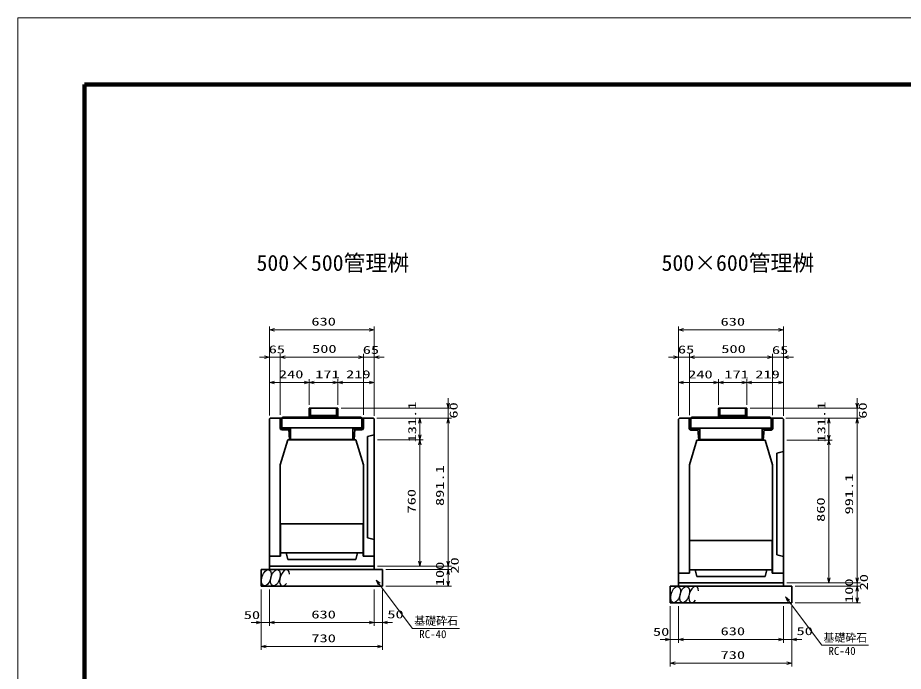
# Model space of a CAD drawing. Units: millimetres on the paper. Extents: x 0 to 841, y 0 to 594.
# Drawn here: x 0 to 266.2, y 397.4 to 594 of the extents above; entities that cross this region are included whole.
import ezdxf
from ezdxf.enums import TextEntityAlignment as Align

# ---------------------------------------------------------------- set-up
doc = ezdxf.new("R2010")
doc.units = ezdxf.units.MM
for name, color, linetype, lineweight in [('D-STR-DIM（寸法）', 7, 'Continuous', 13), ('D-STR-HTXT(基礎砕石-旗)', 7, 'Continuous', 13), ('D-STR-STRF(グリ)', 7, 'Continuous', 25), ('D-STR（構造物）', 1, 'Continuous', 35), ('D-TTL-LINE（区切線）', 7, 'Continuous', 18), ('D-TTL（外枠）', 2, 'Continuous', 140)]:
    doc.layers.add(name, color=color, linetype=linetype, lineweight=lineweight)
doc.layers.add('D-STR-TXT(文字)', color=7, linetype='Continuous')
doc.styles.add('ＭＳ ゴシック', font='')
doc.styles.get('ＭＳ ゴシック').set_extended_font_data('MS Gothic')

# ---------------------------------------------------------------- blocks, each defined once
blk = doc.blocks.new('_Open30')
at = {"color": 7, "linetype": 'Continuous', "lineweight": 13}
for p, q in [((-1, 0.2679), (0, 0)), ((0, 0), (-1, -0.2679)), ((0, 0), (-1, 0))]:
    blk.add_line(p, q, dxfattribs=at)

msp = doc.modelspace()

# ---------------------------------------------------------------- linework, layer by layer
at = {"layer": 'D-STR-DIM（寸法）'}
for p, q in [((75.641, 492.94), (75.641, 501.148)), ((107.141, 492.945), (107.141, 501.148)), ((198.63, 492.901), (198.63, 501.109)), ((230.13, 492.906), (230.13, 501.109)), ((77.141, 500.148), (105.641, 500.148)), ((200.13, 500.109), (228.63, 500.109)), ((75.641, 474.342), (75.641, 492.94)), ((78.891, 474.527), (78.891, 492.94)), ((78.891, 475.527), (78.891, 492.94)), ((103.891, 474.527), (103.891, 492.945)), ((103.891, 475.527), (103.891, 492.94)), ((107.141, 474.289), (107.141, 492.945)), ((198.63, 474.303), (198.63, 492.901)), ((201.88, 474.488), (201.88, 492.901)), ((201.88, 475.488), (201.88, 492.901)), ((226.88, 474.488), (226.88, 492.906)), ((226.88, 475.488), (226.88, 492.901)), ((230.13, 474.25), (230.13, 492.906)), ((74.141, 491.94), (72.641, 491.94)), ((75.641, 491.94), (78.891, 491.94)), ((80.391, 491.94), (81.891, 491.94)), ((80.391, 491.94), (102.391, 491.94)), ((102.391, 491.945), (100.891, 491.945)), ((103.891, 491.945), (107.141, 491.945)), ((108.641, 491.945), (110.141, 491.945)), ((197.13, 491.901), (195.63, 491.901)), ((198.63, 491.901), (201.88, 491.901)), ((203.38, 491.901), (204.88, 491.901)), ((203.38, 491.901), (225.38, 491.901)), ((225.38, 491.906), (223.88, 491.906)), ((226.88, 491.906), (230.13, 491.906)), ((231.63, 491.906), (233.13, 491.906)), ((75.641, 474.342), (75.641, 485.301)), ((87.641, 477.587), (87.641, 485.301)), ((87.641, 477.587), (87.641, 485.301)), ((96.191, 477.587), (96.191, 485.301)), ((96.191, 477.587), (96.191, 485.301)), ((107.141, 474.342), (107.141, 485.301)), ((198.63, 474.303), (198.63, 485.262)), ((210.63, 477.548), (210.63, 485.262)), ((210.63, 477.548), (210.63, 485.262)), ((219.18, 477.548), (219.18, 485.262)), ((219.18, 477.548), (219.18, 485.262)), ((230.13, 474.303), (230.13, 485.262)), ((77.141, 484.301), (86.141, 484.301)), ((89.141, 484.301), (94.691, 484.301)), ((97.691, 484.301), (105.641, 484.301)), ((200.13, 484.262), (209.13, 484.262)), ((212.13, 484.262), (217.68, 484.262)), ((220.68, 484.262), (228.63, 484.262)), ((129.344, 478.087), (129.344, 479.587)), ((252.333, 478.048), (252.333, 479.548)), ((97.191, 476.587), (130.344, 476.587)), ((129.344, 473.587), (129.344, 476.587)), ((220.18, 476.548), (253.333, 476.548)), ((252.333, 473.548), (252.333, 476.548)), ((107.891, 473.587), (130.344, 473.587)), ((107.891, 473.587), (121.846, 473.587)), ((107.891, 473.587), (130.344, 473.587)), ((120.846, 468.534), (120.846, 472.087)), ((129.344, 430.534), (129.344, 472.087)), ((129.344, 472.087), (129.344, 470.587)), ((230.88, 473.548), (253.333, 473.548)), ((230.88, 473.548), (244.835, 473.548)), ((230.88, 473.548), (253.333, 473.548)), ((243.835, 468.495), (243.835, 472.048)), ((252.333, 425.495), (252.333, 472.048)), ((252.333, 472.048), (252.333, 470.548)), ((108.141, 467.034), (121.846, 467.034)), ((108.141, 467.034), (121.846, 467.034)), ((231.13, 466.995), (244.835, 466.995)), ((231.13, 466.995), (244.835, 466.995)), ((120.846, 430.534), (120.846, 465.534)), ((243.835, 425.495), (243.835, 465.495)), ((129.344, 430.534), (129.344, 432.034)), ((108.141, 429.034), (130.344, 429.034)), ((108.141, 429.034), (121.846, 429.034)), ((108.141, 429.034), (130.344, 429.034)), ((129.344, 428.034), (129.344, 429.034)), ((110.641, 428.034), (130.344, 428.034)), ((110.641, 428.034), (130.344, 428.034)), ((129.344, 424.534), (129.344, 426.534)), ((129.344, 426.534), (129.344, 425.034)), ((252.333, 425.495), (252.333, 426.995)), ((231.13, 423.995), (253.333, 423.995)), ((231.13, 423.995), (244.835, 423.995)), ((231.13, 423.995), (253.333, 423.995)), ((252.333, 422.995), (252.333, 423.995)), ((73.141, 422.034), (73.141, 411.067)), ((73.141, 421.034), (73.141, 403.91)), ((75.641, 422.034), (75.641, 411.067)), ((75.641, 422.034), (75.641, 411.067)), ((107.141, 422.034), (107.141, 411.067)), ((107.141, 421.034), (107.141, 411.067)), ((109.641, 422.034), (109.641, 411.067)), ((109.641, 421.034), (109.641, 403.91)), ((110.641, 423.034), (130.344, 423.034)), ((233.63, 422.995), (253.333, 422.995)), ((233.63, 422.995), (253.333, 422.995)), ((252.333, 419.495), (252.333, 421.495)), ((252.333, 421.495), (252.333, 419.995)), ((233.63, 417.995), (253.333, 417.995)), ((196.13, 416.995), (196.13, 406.028)), ((196.13, 415.995), (196.13, 398.871)), ((198.63, 416.995), (198.63, 406.028)), ((198.63, 416.995), (198.63, 406.028)), ((230.13, 416.995), (230.13, 406.028)), ((230.13, 415.995), (230.13, 406.028)), ((232.63, 416.995), (232.63, 406.028)), ((232.63, 415.995), (232.63, 398.871)), ((71.641, 412.067), (70.141, 412.067)), ((73.141, 412.067), (75.641, 412.067)), ((77.141, 412.067), (78.641, 412.067)), ((77.141, 412.067), (105.641, 412.067)), ((105.641, 412.067), (104.141, 412.067)), ((107.141, 412.067), (109.641, 412.067)), ((111.141, 412.067), (112.641, 412.067)), ((74.641, 404.91), (108.141, 404.91)), ((194.63, 407.028), (193.13, 407.028)), ((196.13, 407.028), (198.63, 407.028)), ((200.13, 407.028), (201.63, 407.028)), ((200.13, 407.028), (228.63, 407.028)), ((228.63, 407.028), (227.13, 407.028)), ((230.13, 407.028), (232.63, 407.028)), ((234.13, 407.028), (235.63, 407.028)), ((197.63, 399.871), (231.13, 399.871))]:
    msp.add_line(p, q, dxfattribs=at)
at = {"layer": 'D-STR-HTXT(基礎砕石-旗)'}
for points in [[(132.763, 410.337), (118.659, 410.337), (108.655, 423.663)], [(255.752, 405.298), (241.648, 405.298), (231.644, 418.624)]]:
    msp.add_lwpolyline(points, dxfattribs=at)
at = {"layer": 'D-STR-STRF(グリ)'}
for centre in [(74.736, 425.558), (77.457, 425.558), (197.724, 420.519), (200.446, 420.519)]:
    msp.add_ellipse(centre, major_axis=(0.79, 2.421), ratio=0.5139, dxfattribs=at)
for centre in [(80.198, 425.558), (203.186, 420.519)]:
    msp.add_ellipse(centre, major_axis=(0.79, 2.421), ratio=0.5139, start_param=5.3575563, end_param=10.3750652, dxfattribs=at)
at = {"layer": 'D-STR（構造物）'}
for p, q in [((87.641, 476.587), (87.641, 473.637)), ((87.941, 476.587), (87.641, 476.587)), ((87.941, 476.587), (87.941, 473.637)), ((88.041, 476.587), (95.791, 476.587)), ((88.041, 474.387), (88.041, 476.587)), ((95.791, 476.587), (95.791, 474.387)), ((95.891, 476.587), (95.891, 473.637)), ((96.191, 476.587), (95.891, 476.587)), ((96.191, 473.637), (96.191, 476.587)), ((210.63, 476.548), (210.63, 473.598)), ((210.93, 476.548), (210.63, 476.548)), ((210.93, 476.548), (210.93, 473.598)), ((211.03, 476.548), (218.78, 476.548)), ((211.03, 474.348), (211.03, 476.548)), ((218.78, 476.548), (218.78, 474.348)), ((218.88, 476.548), (218.88, 473.598)), ((219.18, 476.548), (218.88, 476.548)), ((219.18, 473.598), (219.18, 476.548)), ((87.641, 473.862), (79.566, 473.862)), ((79.566, 473.862), (79.566, 473.637)), ((95.891, 473.937), (87.941, 473.937)), ((95.791, 474.387), (88.041, 474.387)), ((88.191, 473.937), (88.191, 474.387)), ((95.641, 474.387), (95.641, 473.937)), ((103.216, 473.862), (96.191, 473.862)), ((103.216, 473.637), (103.216, 473.862)), ((210.63, 473.823), (202.555, 473.823)), ((202.555, 473.823), (202.555, 473.598)), ((218.88, 473.898), (210.93, 473.898)), ((218.78, 474.348), (211.03, 474.348)), ((211.18, 473.898), (211.18, 474.348)), ((218.63, 474.348), (218.63, 473.898)), ((226.205, 473.823), (219.18, 473.823)), ((226.205, 473.598), (226.205, 473.823)), ((75.891, 473.587), (75.641, 473.342)), ((75.641, 473.342), (75.641, 432.034)), ((75.891, 473.587), (106.891, 473.587)), ((78.841, 473.587), (79.141, 473.587)), ((78.841, 470.537), (78.841, 473.587)), ((79.141, 473.587), (79.141, 470.537)), ((79.341, 473.637), (103.441, 473.637)), ((79.341, 470.637), (79.341, 473.637)), ((103.441, 473.637), (103.441, 470.637)), ((103.941, 473.587), (103.641, 473.587)), ((103.641, 473.587), (103.641, 470.537)), ((103.941, 470.537), (103.941, 473.587)), ((106.891, 473.587), (107.141, 473.342)), ((107.141, 473.342), (107.141, 432.034)), ((198.88, 473.548), (198.63, 473.303)), ((198.63, 473.303), (198.63, 426.995)), ((198.88, 473.548), (229.88, 473.548)), ((201.83, 473.548), (202.13, 473.548)), ((201.83, 470.498), (201.83, 473.548)), ((202.13, 473.548), (202.13, 470.498)), ((202.33, 473.598), (226.43, 473.598)), ((202.33, 470.598), (202.33, 473.598)), ((226.43, 473.598), (226.43, 470.598)), ((226.93, 473.548), (226.63, 473.548)), ((226.63, 473.548), (226.63, 470.498)), ((226.93, 470.498), (226.93, 473.548)), ((229.88, 473.548), (230.13, 473.303)), ((230.13, 473.303), (230.13, 426.995)), ((103.441, 470.637), (79.341, 470.637)), ((79.341, 470.337), (81.766, 470.337)), ((81.391, 470.037), (79.341, 470.037)), ((79.566, 470.637), (79.566, 470.337)), ((81.391, 470.337), (81.391, 470.037)), ((81.441, 470.337), (81.691, 467.034)), ((81.766, 470.337), (81.766, 470.637)), ((82.016, 467.137), (82.016, 470.637)), ((100.766, 470.637), (100.766, 467.137)), ((101.016, 470.337), (101.016, 470.637)), ((103.441, 470.337), (101.016, 470.337)), ((101.341, 470.337), (101.091, 467.034)), ((101.391, 470.337), (101.391, 470.037)), ((101.391, 470.037), (103.441, 470.037)), ((103.216, 470.637), (103.216, 470.337)), ((105.141, 468.034), (107.141, 468.534)), ((226.43, 470.598), (202.33, 470.598)), ((202.33, 470.298), (204.755, 470.298)), ((204.38, 469.998), (202.33, 469.998)), ((202.555, 470.598), (202.555, 470.298)), ((204.38, 470.298), (204.38, 469.998)), ((204.43, 470.298), (204.68, 466.995)), ((204.755, 470.298), (204.755, 470.598)), ((205.005, 467.098), (205.005, 470.598)), ((223.755, 470.598), (223.755, 467.098)), ((224.005, 470.298), (224.005, 470.598)), ((226.43, 470.298), (224.005, 470.298)), ((224.33, 470.298), (224.08, 466.995)), ((224.38, 470.298), (224.38, 469.998)), ((224.38, 469.998), (226.43, 469.998)), ((226.205, 470.598), (226.205, 470.298)), ((78.891, 459.534), (81.141, 467.034)), ((81.141, 467.034), (101.641, 467.034)), ((100.766, 467.137), (82.016, 467.137)), ((103.891, 459.534), (101.641, 467.034)), ((105.141, 437.534), (105.141, 468.034)), ((201.88, 459.495), (204.13, 466.995)), ((204.13, 466.995), (224.63, 466.995)), ((223.755, 467.098), (205.005, 467.098)), ((226.88, 459.495), (224.63, 466.995)), ((228.13, 462.995), (230.13, 463.495)), ((228.13, 432.495), (228.13, 462.995)), ((78.891, 459.534), (78.891, 432.034)), ((103.891, 459.534), (103.891, 432.034)), ((201.88, 459.495), (201.88, 426.995)), ((226.88, 459.495), (226.88, 426.995)), ((78.966, 441.784), (103.816, 441.784)), ((78.966, 441.784), (78.966, 432.034)), ((103.816, 441.784), (103.816, 432.034)), ((105.141, 437.534), (107.141, 437.034)), ((201.955, 436.745), (226.805, 436.745)), ((201.955, 436.745), (201.955, 426.995)), ((226.805, 436.745), (226.805, 426.995)), ((75.641, 428.034), (75.641, 432.034)), ((75.641, 432.034), (78.966, 432.034)), ((75.641, 432.034), (78.891, 432.034)), ((78.966, 433.034), (103.816, 433.034)), ((81.141, 431.034), (80.641, 433.034)), ((101.641, 431.034), (102.141, 433.034)), ((107.141, 432.034), (103.816, 432.034)), ((103.891, 432.034), (107.141, 432.034)), ((107.141, 428.034), (107.141, 432.034)), ((228.13, 432.495), (230.13, 431.995)), ((75.641, 429.034), (107.141, 429.034)), ((81.141, 431.034), (101.641, 431.034)), ((73.141, 428.034), (73.141, 423.034)), ((73.141, 428.034), (109.641, 428.034)), ((109.641, 428.034), (109.641, 423.034)), ((198.63, 422.995), (198.63, 426.995)), ((198.63, 426.995), (201.955, 426.995)), ((198.63, 426.995), (201.88, 426.995)), ((201.955, 427.995), (226.805, 427.995)), ((204.13, 425.995), (203.63, 427.995)), ((204.13, 425.995), (224.63, 425.995)), ((224.63, 425.995), (225.13, 427.995)), ((230.13, 426.995), (226.805, 426.995)), ((226.88, 426.995), (230.13, 426.995)), ((230.13, 422.995), (230.13, 426.995)), ((198.63, 423.995), (230.13, 423.995)), ((73.141, 423.034), (109.641, 423.034)), ((196.13, 422.995), (196.13, 417.995)), ((196.13, 422.995), (232.63, 422.995)), ((232.63, 422.995), (232.63, 417.995)), ((196.13, 417.995), (232.63, 417.995))]:
    msp.add_line(p, q, dxfattribs=at)
for centre, radius, start, end in [((79.341, 470.537), 0.5, 180, 270), ((79.341, 470.537), 0.2, 180, 270), ((103.441, 470.537), 0.2, 270, 0), ((103.441, 470.537), 0.5, 270, 0), ((202.33, 470.498), 0.5, 180, 270), ((202.33, 470.498), 0.2, 180, 270), ((226.43, 470.498), 0.2, 270, 0), ((226.43, 470.498), 0.5, 270, 0)]:
    msp.add_arc(centre, radius, start, end, dxfattribs=at)
at = {"layer": 'D-TTL-LINE（区切線）'}
for p, q in [((841, 594), (0, 594)), ((0, 594), (0, 0))]:
    msp.add_line(p, q, dxfattribs=at)
at = {"layer": 'D-TTL（外枠）'}
for p, q in [((820.9, 573.9), (20.1, 573.9)), ((20.1, 573.9), (20.1, 20.1))]:
    msp.add_line(p, q, dxfattribs=at)

# ---------------------------------------------------------------- block references
at = {"layer": 'D-STR-DIM（寸法）'}
for p, xscale, yscale, rotation in [((75.641, 500.148), 1.5, 1.5, 180), ((198.63, 500.109), 1.499999, 1.499999, 180), ((78.891, 491.94), 1.5, 1.5, 180), ((78.891, 491.94), 1.5, 1.5, 180), ((107.141, 491.945), 1.5, 1.5, 180), ((201.88, 491.901), 1.499999, 1.499999, 180), ((201.88, 491.901), 1.499999, 1.499999, 180), ((230.13, 491.906), 1.499999, 1.499999, 180), ((75.641, 484.301), 1.5, 1.5, 180), ((87.641, 484.301), 1.5, 1.5, 180), ((96.191, 484.301), 1.5, 1.5, 180), ((198.63, 484.262), 1.499999, 1.499999, 180), ((210.63, 484.262), 1.499999, 1.499999, 180), ((219.18, 484.262), 1.499999, 1.499999, 180), ((129.344, 476.587), 1.5, 1.5, 270), ((252.333, 476.548), 1.499999, 1.499999, 270), ((120.846, 473.587), 1.5, 1.5, 90), ((129.344, 473.587), 1.5, 1.5, 90), ((129.344, 473.587), 1.5, 1.5, 90), ((243.835, 473.548), 1.499999, 1.499999, 90), ((252.333, 473.548), 1.499999, 1.499999, 90), ((252.333, 473.548), 1.499999, 1.499999, 90), ((120.846, 467.034), 1.5, 1.5, 270), ((243.835, 466.995), 1.499999, 1.499999, 270), ((120.846, 467.034), 1.5, 1.5, 90), ((243.835, 466.995), 1.499999, 1.499999, 90), ((120.846, 429.034), 1.5, 1.5, 270), ((129.344, 429.034), 1.5, 1.5, 270), ((129.344, 429.034), 1.5, 1.5, 270), ((129.344, 428.034), 1.5, 1.5, 90), ((129.344, 428.034), 1.5, 1.5, 90), ((129.344, 423.034), 1.5, 1.5, 270), ((243.835, 423.995), 1.499999, 1.499999, 270), ((252.333, 423.995), 1.499999, 1.499999, 270), ((252.333, 423.995), 1.499999, 1.499999, 270), ((252.333, 422.995), 1.499999, 1.499999, 90), ((252.333, 422.995), 1.499999, 1.499999, 90), ((252.333, 417.995), 1.499999, 1.499999, 270), ((75.641, 412.067), 1.5, 1.5, 180), ((75.641, 412.067), 1.5, 1.5, 180), ((109.641, 412.067), 1.5, 1.5, 180), ((198.63, 407.028), 1.499999, 1.499999, 180), ((198.63, 407.028), 1.499999, 1.499999, 180), ((232.63, 407.028), 1.499999, 1.499999, 180), ((73.141, 404.91), 1.5, 1.5, 180), ((196.13, 399.871), 1.499999, 1.499999, 180)]:
    msp.add_blockref('_Open30', p, dxfattribs=dict(at, xscale=xscale, yscale=yscale, rotation=rotation))
for p, xscale, yscale in [((107.141, 500.148), 1.5, 1.5), ((230.13, 500.109), 1.499999, 1.499999), ((75.641, 491.94), 1.5, 1.5), ((103.891, 491.945), 1.5, 1.5), ((103.891, 491.94), 1.5, 1.5), ((198.63, 491.901), 1.499999, 1.499999), ((226.88, 491.906), 1.499999, 1.499999), ((226.88, 491.901), 1.499999, 1.499999), ((87.641, 484.301), 1.5, 1.5), ((96.191, 484.301), 1.5, 1.5), ((107.141, 484.301), 1.5, 1.5), ((210.63, 484.262), 1.499999, 1.499999), ((219.18, 484.262), 1.499999, 1.499999), ((230.13, 484.262), 1.499999, 1.499999), ((73.141, 412.067), 1.5, 1.5), ((107.141, 412.067), 1.5, 1.5), ((107.141, 412.067), 1.5, 1.5), ((196.13, 407.028), 1.499999, 1.499999), ((230.13, 407.028), 1.499999, 1.499999), ((230.13, 407.028), 1.499999, 1.499999), ((109.641, 404.91), 1.5, 1.5), ((232.63, 399.871), 1.499999, 1.499999)]:
    msp.add_blockref('_Open30', p, dxfattribs=dict(at, xscale=xscale, yscale=yscale))
at = {"layer": 'D-STR-HTXT(基礎砕石-旗)', "rotation": 126.89552}
for p, xscale, yscale in [((107.755, 424.863), 1.5, 1.5), ((230.743, 419.824), 1.499999, 1.499999)]:
    msp.add_blockref('_Open30', p, dxfattribs=dict(at, xscale=xscale, yscale=yscale))

# ---------------------------------------------------------------- texts
at = {"layer": 'D-STR-DIM（寸法）', "style": 'ＭＳ ゴシック', "width": 1.5}
for s, p in [('630', (88.266, 500.686)), ('630', (211.255, 500.646)), ('65', (75.439, 492.333)), ('500', (88.474, 492.477)), ('65', (103.706, 492.168)), ('65', (198.427, 492.294)), ('500', (211.463, 492.438)), ('65', (226.695, 492.129)), ('240', (78.516, 484.838)), ('171', (89.416, 484.838)), ('219', (98.703, 484.838)), ('240', (201.505, 484.799)), ('171', (212.405, 484.799)), ('219', (221.692, 484.799)), ('50', (67.943, 412.434)), ('630', (88.266, 412.605)), ('50', (111.093, 412.642)), ('50', (190.932, 407.395)), ('630', (211.255, 407.566)), ('50', (234.082, 407.603)), ('730', (88.266, 405.447)), ('730', (211.255, 400.408))]:
    msp.add_text(s, height=2.405, dxfattribs=at).set_placement(p, align=Align.BOTTOM_LEFT)
for s, p in [('131.1', (120.471, 466.288)), ('60', (132.926, 473.445)), ('131.1', (243.459, 466.249)), ('60', (255.915, 473.406)), ('891.1', (128.806, 447.144)), ('991.1', (251.795, 444.605)), ('760', (120.308, 444.909)), ('860', (243.297, 442.37)), ('20', (133.258, 426.816)), ('100', (128.806, 423.034)), ('20', (256.247, 421.777)), ('100', (251.795, 417.995))]:
    msp.add_text(s, height=2.405, rotation=90, dxfattribs=at).set_placement(p, align=Align.BOTTOM_LEFT)
at = {"layer": 'D-STR-HTXT(基礎砕石-旗)', "style": 'ＭＳ ゴシック'}
for s, p in [('基礎砕石', (119.195, 410.672)), ('RC-40', (120.683, 406.687)), ('基礎砕石', (242.183, 405.633)), ('RC-40', (243.671, 401.647))]:
    msp.add_text(s, height=2.405, dxfattribs=at).set_placement(p, align=Align.BOTTOM_LEFT)
at = {"layer": 'D-STR-TXT(文字)', "style": 'ＭＳ ゴシック'}
for s, p in [('500×500管理桝', (71.764, 516.419)), ('500×600管理桝', (193.506, 516.419))]:
    msp.add_text(s, height=4.811, dxfattribs=at).set_placement(p, align=Align.BOTTOM_LEFT)

doc.saveas('drawing.dxf')
